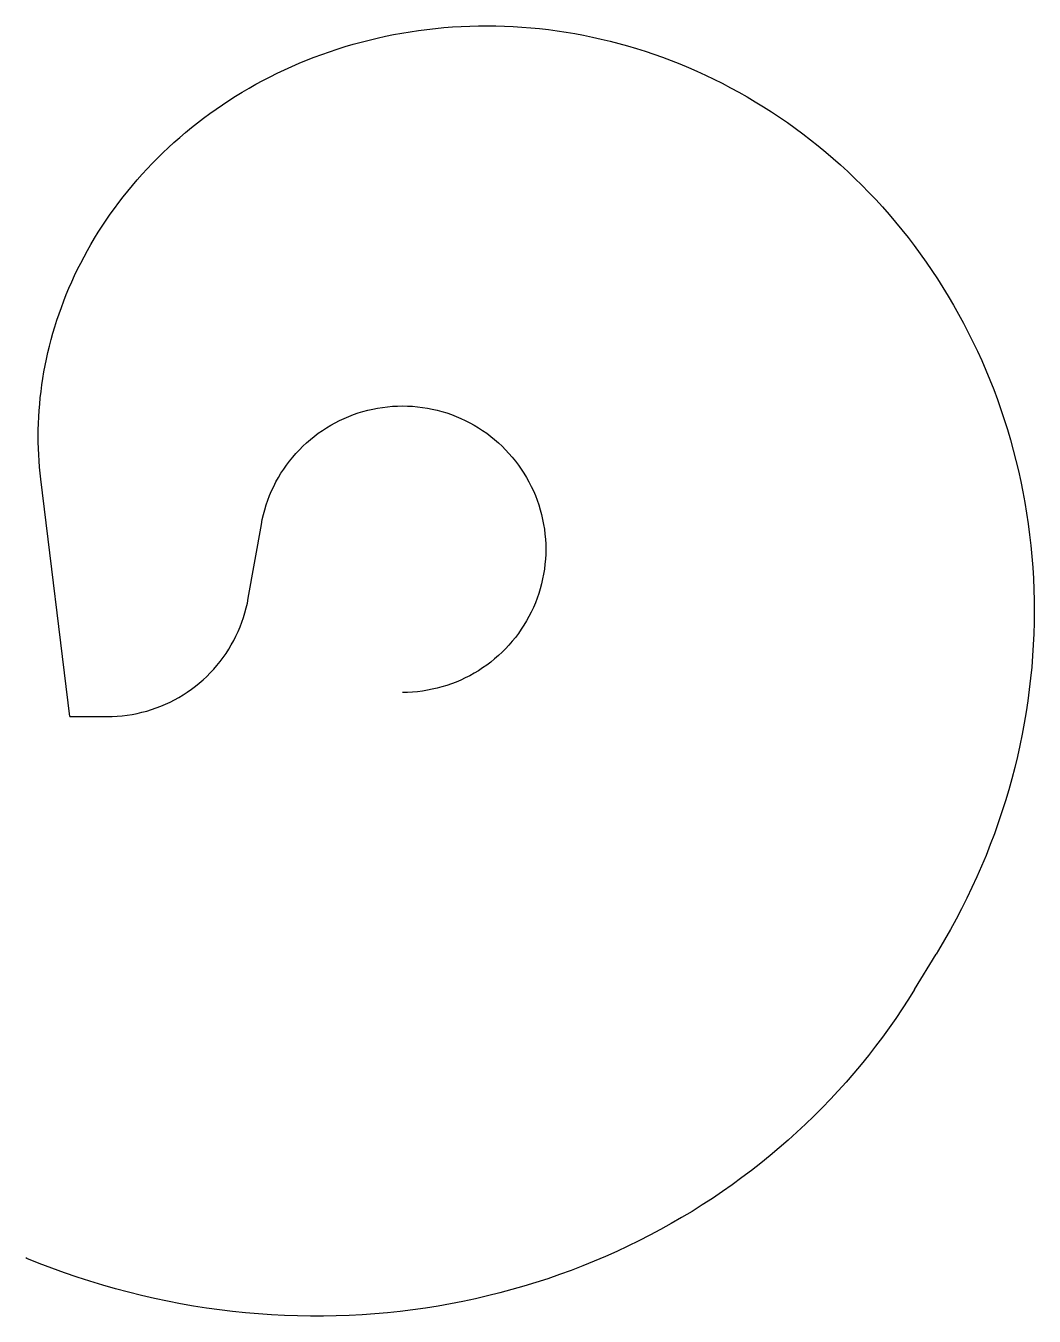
# Model space of a CAD drawing. Header units: metres. Extents: x -311 to 6830, y -4248 to 4894.
import ezdxf

# ---------------------------------------------------------------- set-up
doc = ezdxf.new("R2010")
doc.units = ezdxf.units.M

msp = doc.modelspace()

# ---------------------------------------------------------------- linework, layer by layer
at = {"layer": 'NorminalTrack', "color": 1}
msp.add_lwpolyline([(0, 0), (265.7, 0), (301.1, 0.6), (336.5, 2.5), (371.7, 5.6), (406.9, 9.9), (441.9, 15.4), (476.7, 22.2), (511.2, 30.1), (545.4, 39.3), (579.3, 49.7), (612.7, 61.2), (645.8, 73.9), (678.4, 87.7), (710.5, 102.7), (742.1, 118.8), (773.1, 136), (803.4, 154.2), (833.1, 173.5), (862.1, 193.8), (890.4, 215.1), (918, 237.4), (944.7, 260.7), (970.6, 284.8), (995.6, 309.9), (1019.8, 335.8), (1043, 362.5), (1065.3, 390), (1086.6, 418.3), (1107, 447.3), (1126.3, 477), (1144.5, 507.4), (1161.7, 538.4), (1177.7, 569.9), (1192.7, 602), (1206.6, 634.6), (1219.3, 667.7), (1230.8, 701.2), (1241.1, 735.1), (1250.3, 769.3), (1258.3, 803.8), (1265, 838.6), (1265, 838.6), (1357.3, 1361.8), (1364.1, 1396.6), (1372, 1431.1), (1381.2, 1465.3), (1391.5, 1499.2), (1403.1, 1532.7), (1415.8, 1565.8), (1429.6, 1598.4), (1444.6, 1630.5), (1460.7, 1662), (1477.8, 1693), (1496.1, 1723.4), (1515.4, 1753.1), (1535.7, 1782.1), (1557, 1810.4), (1579.3, 1837.9), (1602.5, 1864.6), (1626.7, 1890.5), (1651.7, 1915.6), (1677.6, 1939.7), (1704.4, 1963), (1731.9, 1985.3), (1760.2, 2006.6), (1789.2, 2026.9), (1818.9, 2046.2), (1849.3, 2064.4), (1880.3, 2081.6), (1911.8, 2097.7), (1943.9, 2112.7), (1976.5, 2126.5), (2009.6, 2139.2), (2043.1, 2150.7), (2077, 2161.1), (2111.2, 2170.3), (2145.7, 2178.2), (2180.4, 2185), (2215.4, 2190.5), (2250.6, 2194.8), (2285.9, 2197.9), (2321.2, 2199.8), (2356.7, 2200.4), (2392.1, 2199.8), (2427.5, 2197.9), (2462.7, 2194.8), (2497.9, 2190.5), (2532.9, 2185), (2567.6, 2178.2), (2602.2, 2170.3), (2636.4, 2161.1), (2670.2, 2150.7), (2703.7, 2139.2), (2736.8, 2126.5), (2769.4, 2112.7), (2801.5, 2097.7), (2833.1, 2081.6), (2864.1, 2064.4), (2894.4, 2046.2), (2924.1, 2026.9), (2953.1, 2006.6), (2981.4, 1985.3), (3009, 1963), (3035.7, 1939.7), (3061.6, 1915.6), (3086.6, 1890.5), (3110.8, 1864.6), (3134, 1837.9), (3156.3, 1810.4), (3177.6, 1782.1), (3198, 1753.1), (3217.2, 1723.4), (3235.5, 1693), (3252.7, 1662), (3268.7, 1630.5), (3283.7, 1598.4), (3297.6, 1565.8), (3310.2, 1532.7), (3321.8, 1499.2), (3332.1, 1465.3), (3341.3, 1431.1), (3349.3, 1396.6), (3356, 1361.8), (3361.6, 1326.8), (3365.9, 1291.7), (3369, 1256.4), (3370.8, 1221), (3371.4, 1185.6), (3370.8, 1150.2), (3369, 1114.8), (3365.9, 1079.5), (3361.6, 1044.4), (3356, 1009.4), (3349.3, 974.6), (3341.3, 940.1), (3332.1, 905.9), (3321.8, 872), (3310.2, 838.5), (3297.6, 805.5), (3283.7, 772.9), (3268.7, 740.8), (3252.7, 709.2), (3235.5, 678.2), (3217.2, 647.9), (3198, 618.2), (3177.6, 589.1), (3156.3, 560.9), (3134, 533.3), (3110.8, 506.6), (3086.6, 480.7), (3061.6, 455.6), (3035.7, 431.5), (3009, 408.2), (2981.4, 386), (2953.1, 364.6), (2924.1, 344.3), (2894.4, 325), (2864.1, 306.8), (2833.1, 289.6), (2801.5, 273.5), (2769.4, 258.6), (2736.8, 244.7), (2703.7, 232), (2670.2, 220.5), (2636.4, 210.1), (2602.2, 201), (2567.6, 193), (2532.9, 186.3), (2497.9, 180.7), (2462.7, 176.4), (2427.5, 173.3), (2392.1, 171.5), (2356.7, 170.8)], dxfattribs=at)
at = {"layer": 'WindSpiral', "color": 3}
for p, q in [((0, 0), (-204.3, 1680.7)), ((5982.8, -1934.3), (6136.9, -1682.2))]:
    msp.add_line(p, q, dxfattribs=at)
for points in [[(-204.3, 1680.7), (-209.2, 1723.8), (-213.3, 1767.2), (-216.7, 1810.9), (-219.3, 1854.8), (-221.2, 1898.9), (-222.3, 1943.2), (-222.6, 1987.8), (-222.2, 2032.5), (-221, 2077.4), (-219, 2122.5), (-216.1, 2167.7), (-212.5, 2213), (-208.1, 2258.4), (-202.8, 2304), (-196.8, 2349.6), (-189.9, 2395.3), (-182.2, 2441.1), (-173.6, 2486.9), (-164.2, 2532.8), (-154, 2578.6), (-142.9, 2624.5), (-131, 2670.3), (-118.3, 2716.1), (-104.7, 2761.9), (-90.2, 2807.6), (-74.9, 2853.2), (-58.7, 2898.7), (-41.7, 2944.1), (-23.8, 2989.3), (-5, 3034.5), (14.6, 3079.4), (35.1, 3124.2), (56.4, 3168.8), (78.6, 3213.2), (101.6, 3257.3), (125.6, 3301.2), (150.3, 3344.9), (175.9, 3388.2), (202.4, 3431.3), (229.7, 3474.1), (257.9, 3516.5), (286.9, 3558.6), (316.7, 3600.4), (347.4, 3641.7), (378.9, 3682.7), (411.3, 3723.2), (444.4, 3763.4), (478.4, 3803.1), (513.2, 3842.3), (548.8, 3881), (585.2, 3919.3), (622.4, 3957.1), (660.4, 3994.3), (699.1, 4031), (738.7, 4067.1), (779, 4102.7), (820, 4137.7), (861.8, 4172.1), (904.4, 4205.8), (947.7, 4239), (991.7, 4271.5), (1036.4, 4303.3), (1081.8, 4334.4), (1127.9, 4364.9), (1174.7, 4394.6), (1222.2, 4423.6), (1270.4, 4451.9), (1319.1, 4479.4), (1368.6, 4506.2), (1418.6, 4532.1), (1469.3, 4557.3), (1520.5, 4581.7), (1572.4, 4605.2), (1624.8, 4628), (1677.8, 4649.8), (1731.3, 4670.9), (1785.4, 4691), (1840, 4710.3), (1895.1, 4728.6), (1950.7, 4746.1), (2006.8, 4762.6), (2063.3, 4778.2), (2120.3, 4792.9), (2177.7, 4806.6), (2235.5, 4819.3), (2293.7, 4831.1), (2352.3, 4841.9), (2411.3, 4851.7), (2470.6, 4860.5), (2530.3, 4868.3), (2590.2, 4875), (2650.5, 4880.8), (2711, 4885.4), (2771.8, 4889.1), (2832.8, 4891.7), (2894.1, 4893.2), (2955.5, 4893.7), (3017.2, 4893.1), (3079, 4891.4), (3141, 4888.6), (3203.1, 4884.7), (3265.3, 4879.7), (3327.6, 4873.7), (3390, 4866.5), (3452.4, 4858.2), (3514.8, 4848.8), (3577.3, 4838.3), (3639.8, 4826.6), (3702.2, 4813.8), (3764.6, 4799.9), (3826.9, 4784.9), (3889.1, 4768.7), (3951.2, 4751.4), (4013.2, 4733), (4075, 4713.4), (4136.7, 4692.7), (4198.1, 4670.8), (4259.4, 4647.8), (4320.4, 4623.7), (4381.2, 4598.5), (4441.6, 4572.1), (4501.8, 4544.6), (4561.7, 4515.9), (4621.2, 4486.2), (4680.3, 4455.3), (4739.1, 4423.3), (4797.5, 4390.2), (4855.4, 4356), (4912.9, 4320.6), (4970, 4284.2), (5026.5, 4246.7), (5082.5, 4208.1), (5138, 4168.4), (5193, 4127.6), (5247.4, 4085.8), (5301.2, 4042.9), (5354.4, 3998.9), (5406.9, 3953.9), (5458.8, 3907.9), (5510, 3860.9), (5560.6, 3812.8), (5610.4, 3763.7), (5659.5, 3713.6), (5707.8, 3662.6), (5755.4, 3610.5), (5802.2, 3557.6), (5848.1, 3503.6), (5893.2, 3448.7), (5937.5, 3392.9), (5981, 3336.2), (6023.5, 3278.6), (6065.1, 3220), (6105.8, 3160.7), (6145.6, 3100.4), (6184.4, 3039.3), (6222.3, 2977.4), (6259.1, 2914.7), (6294.9, 2851.1), (6329.8, 2786.8), (6363.5, 2721.8), (6396.3, 2655.9), (6427.9, 2589.4), (6458.5, 2522.1), (6487.9, 2454.2), (6516.3, 2385.5), (6543.5, 2316.2), (6569.5, 2246.3), (6594.4, 2175.7), (6618.1, 2104.6), (6640.6, 2032.8), (6662, 1960.5), (6682.1, 1887.7), (6701, 1814.3), (6718.6, 1740.4), (6735, 1666.1), (6750.1, 1591.3), (6764, 1516), (6776.5, 1440.3), (6787.8, 1364.3), (6797.8, 1287.8), (6806.4, 1211.1), (6813.8, 1134), (6819.8, 1056.5), (6824.4, 978.8), (6827.7, 900.9), (6829.7, 822.7), (6830.3, 744.3), (6829.5, 665.7), (6827.3, 587), (6823.8, 508.1), (6818.9, 429.1), (6812.6, 350), (6804.8, 270.9), (6795.7, 191.7), (6785.2, 112.5), (6773.3, 33.3), (6759.9, -45.9), (6745.2, -125), (6729, -204), (6711.4, -282.9), (6692.4, -361.6), (6672, -440.3), (6650.1, -518.7), (6626.8, -596.9), (6602.2, -674.8), (6576.1, -752.5), (6548.5, -830), (6519.6, -907.1), (6489.3, -983.8), (6457.5, -1060.2), (6424.4, -1136.2), (6389.8, -1211.8), (6353.9, -1286.9), (6316.5, -1361.6), (6277.8, -1435.7), (6237.7, -1509.4), (6196.3, -1582.5), (6153.4, -1655), (6136.9, -1682.2)], [(5982.8, -1934.3), (5940, -2002.8), (5896, -2070.7), (5850.8, -2137.9), (5804.2, -2204.6), (5756.4, -2270.5), (5707.3, -2335.8), (5656.9, -2400.3), (5605.4, -2464.1), (5552.6, -2527.2), (5498.6, -2589.4), (5443.3, -2650.9), (5386.9, -2711.5), (5329.4, -2771.2), (5270.6, -2830.1), (5210.7, -2888.1), (5149.6, -2945.1), (5087.5, -3001.2), (5024.2, -3056.3), (4959.8, -3110.4), (4894.3, -3163.5), (4827.8, -3215.6), (4760.2, -3266.6), (4691.6, -3316.6), (4622, -3365.4), (4551.4, -3413.2), (4479.8, -3459.7), (4407.2, -3505.2), (4333.7, -3549.4), (4259.3, -3592.5), (4183.9, -3634.4), (4107.7, -3675), (4030.6, -3714.3), (3952.7, -3752.4), (3874, -3789.3), (3794.4, -3824.8), (3714.1, -3859), (3633, -3891.8), (3551.1, -3923.3), (3468.6, -3953.4), (3385.4, -3982.2), (3301.5, -4009.5), (3216.9, -4035.5), (3131.7, -4060), (3046, -4083), (2959.6, -4104.7), (2872.8, -4124.8), (2785.3, -4143.5), (2697.4, -4160.6), (2609.1, -4176.3), (2520.2, -4190.5), (2431, -4203.1), (2341.4, -4214.2), (2251.4, -4223.7), (2161, -4231.7), (2070.4, -4238.1), (1979.4, -4243), (1888.2, -4246.3), (1796.8, -4247.9), (1705.2, -4248), (1613.4, -4246.5), (1521.4, -4243.4), (1429.3, -4238.6), (1337.2, -4232.3), (1244.9, -4224.3), (1152.7, -4214.7), (1060.4, -4203.5), (968.2, -4190.6), (876, -4176.1), (783.8, -4159.9), (691.8, -4142.1), (600, -4122.7), (508.3, -4101.6), (416.8, -4078.9), (325.6, -4054.5), (234.6, -4028.5), (143.8, -4000.9), (53.4, -3971.6), (-36.6, -3940.7), (-126.3, -3908.2), (-215.6, -3874), (-304.4, -3838.2), (-310.7, -3835.6)]]:
    msp.add_lwpolyline(points, dxfattribs=at)

doc.saveas('drawing.dxf')
